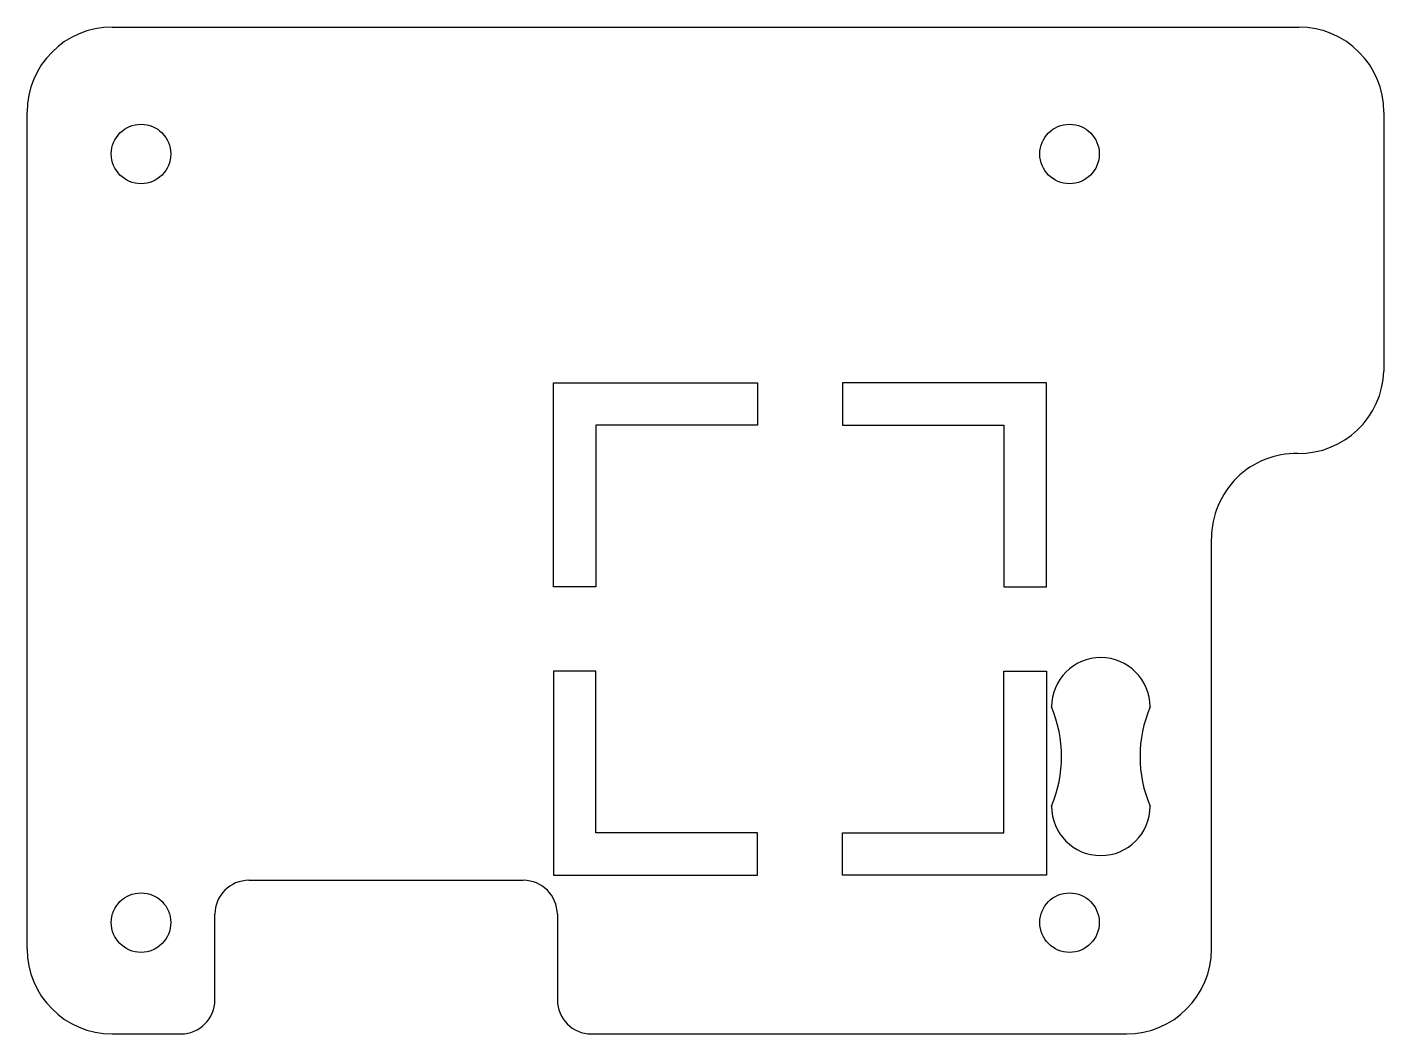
# Model space of a CAD drawing. Header units: millimetres. Extents: x 109.1 to 188.9, y 23.4 to 82.6.
import ezdxf

# ---------------------------------------------------------------- set-up
doc = ezdxf.new("R2010")
doc.units = ezdxf.units.MM

msp = doc.modelspace()

# ---------------------------------------------------------------- linework, layer by layer
at = {"color": 7, "linetype": 'Continuous', "lineweight": 25}
for p, q in [((114.125, 82.645), (183.922, 82.645)), ((109.125, 28.428), (109.125, 77.645)), ((188.922, 77.645), (188.922, 62.413)), ((140.075, 49.727), (140.075, 61.73)), ((140.075, 61.73), (152.079, 61.73)), ((152.079, 61.73), (152.079, 59.233)), ((169.075, 61.73), (157.072, 61.73)), ((157.072, 61.73), (157.072, 59.233)), ((169.075, 49.727), (169.075, 61.73)), ((142.575, 59.233), (142.575, 49.727)), ((152.079, 59.233), (142.575, 59.233)), ((157.072, 59.233), (166.575, 59.233)), ((166.575, 59.233), (166.575, 49.727)), ((178.784, 28.428), (178.784, 52.573)), ((142.575, 49.727), (140.075, 49.727)), ((166.575, 49.727), (169.075, 49.727)), ((142.575, 44.761), (140.075, 44.761)), ((140.075, 44.761), (140.075, 32.758)), ((142.575, 35.255), (142.575, 44.761)), ((166.575, 44.761), (169.075, 44.761)), ((166.575, 35.255), (166.575, 44.761)), ((169.075, 44.761), (169.075, 32.758)), ((152.079, 35.255), (142.575, 35.255)), ((152.079, 32.758), (152.079, 35.255)), ((157.072, 35.255), (166.575, 35.255)), ((157.072, 32.758), (157.072, 35.255)), ((140.075, 32.758), (152.079, 32.758)), ((169.075, 32.758), (157.072, 32.758)), ((122.168, 32.46), (138.309, 32.46)), ((120.168, 25.428), (120.168, 30.46)), ((140.309, 30.46), (140.309, 25.428)), ((114.125, 23.428), (118.168, 23.428)), ((142.309, 23.428), (173.784, 23.428))]:
    msp.add_line(p, q, dxfattribs=at)
for centre in [(115.824, 75.184), (170.434, 75.184), (115.824, 29.972), (170.434, 29.972)]:
    msp.add_circle(centre, 1.75, dxfattribs=at)
for centre, radius, start, end in [((114.125, 77.645), 5, 90, 180), ((183.922, 77.645), 5, 0, 90), ((183.925, 62.572), 5, 269.19484, 358.18284), ((183.784, 52.573), 5, 89.19484, 180), ((172.273, 42.658), 2.9, 360, 180), ((162.465, 39.737), 7.5, 337.07869, 22.92131), ((182.081, 39.737), 7.5, 157.07869, 202.92131), ((172.273, 36.816), 2.9, 180, 0), ((122.168, 30.46), 2, 90, 180), ((138.309, 30.46), 2, 0, 90), ((114.125, 28.428), 5, 180, 270), ((173.784, 28.428), 5, 270, 0), ((118.168, 25.428), 2, 270, 0), ((142.309, 25.428), 2, 180, 270)]:
    msp.add_arc(centre, radius, start, end, dxfattribs=at)

doc.saveas('drawing.dxf')
